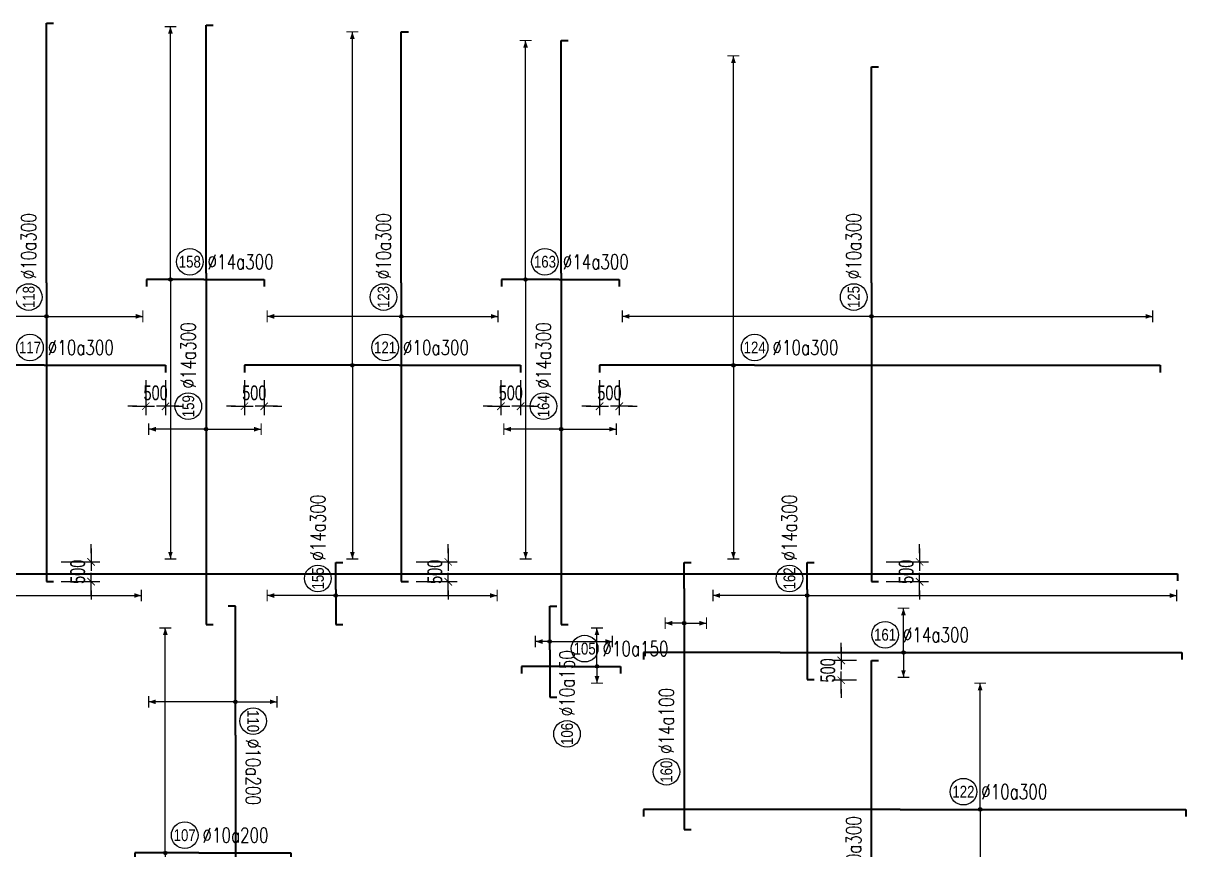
# Model space of a CAD drawing. Header units: millimetres. Extents: x -179076 to 505271, y -18667 to 80933.
# Drawn here: x 188367 to 217826, y 58000 to 78959 of the extents above; entities that cross this region are included whole.
import ezdxf
from ezdxf.enums import TextEntityAlignment as Align

# ---------------------------------------------------------------- set-up
doc = ezdxf.new("R2010")
doc.units = ezdxf.units.MM
doc.layers.get('0').update_dxf_attribs({"lineweight": 20})
doc.layers.get('Defpoints').update_dxf_attribs({"color": 151, "lineweight": 9})
for name, color, linetype, lineweight in [('NDC_S_DIM', 1, 'Continuous', 15), ('NDC_S_REBAR', 4, 'Continuous', 35), ('NDC_S_VN TEXT', 7, 'Continuous', 20)]:
    doc.layers.add(name, color=color, linetype=linetype, lineweight=lineweight)
doc.styles.add('ARIAL', font='arial.ttf', dxfattribs={"width": 0.8})
doc.styles.add('NDC_DIM', font='', dxfattribs={"width": 0.75})
doc.styles.add('NDC_EN TXT', font='romans.shx', dxfattribs={"width": 0.8})
doc.styles.get('NDC_DIM').set_extended_font_data('Dotum')
doc.dimstyles.new('NDC_dim_150', dxfattribs={"dimscale": 150, "dimtxt": 2.5, "dimasz": 1.5, "dimexe": 1.5, "dimexo": 2.5, "dimgap": 1, "dimtad": 1, "dimdec": 0, "dimzin": 0, "dimdsep": 46, "dimtxsty": 'NDC_DIM', "dimblk": 'DIMMARK', "dimcen": 0.09, "dimdle": 1.2, "dimclrd": 1, "dimclre": 1, "dimclrt": 3, "dimadec": 0, "dimazin": 0, "dimtfac": 1, "dimtdec": 0, "dimtix": 1, "dimtofl": 0, "dimtmove": 0, "dimatfit": 3, "dimfxl": 8, "dimfxlon": 1, "dimtolj": 1, "dimtzin": 0, "dimarcsym": 0})

# ---------------------------------------------------------------- blocks, each defined once
blk = doc.blocks.new('DIMMARK')
at = {"layer": 'NDC_S_DIM', "color": 1}
blk.add_line((-1.5, 0), (1, 0), dxfattribs=at)
at = {"layer": 'NDC_S_DIM', "color": 2, "const_width": 0.1}
blk.add_lwpolyline([(-0.42, -0.42), (0.42, 0.42)], dxfattribs=at)
blk = doc.blocks.new('*D221')
at = {"layer": 'Defpoints', "color": 0, "transparency": 16777216}
for p in [(191471, 70286), (191971, 70286), (191971, 69246)]:
    blk.add_point(p, dxfattribs=at)
at = {"layer": 'NDC_S_DIM', "color": 1, "lineweight": -2, "transparency": 16777216}
for p, q in [((191471, 69911), (191471, 69021)), ((191971, 69911), (191971, 69021)), ((191246, 69246), (191021, 69246)), ((192196, 69246), (192421, 69246))]:
    blk.add_line(p, q, dxfattribs=at)
at = {"layer": 'NDC_S_DIM', "color": 1, "lineweight": -2, "transparency": 16777216, "xscale": 225, "yscale": 225, "zscale": 225}
blk.add_blockref('DIMMARK', (191471, 69246), dxfattribs=at)
at = {"layer": 'NDC_S_DIM', "color": 1, "lineweight": -2, "transparency": 16777216, "xscale": 225, "yscale": 225, "zscale": 225, "rotation": 180}
blk.add_blockref('DIMMARK', (191971, 69246), dxfattribs=at)
at = {"layer": 'NDC_S_DIM', "color": 3, "transparency": 16777216, "insert": (191721, 69584), "char_height": 375, "attachment_point": 5, "style": 'NDC_DIM'}
blk.add_mtext('\\A1;500', dxfattribs=at)
blk = doc.blocks.new('*D222')
at = {"layer": 'Defpoints', "color": 0, "transparency": 16777216}
for p in [(193971, 70286), (194471, 70286), (193971, 69246)]:
    blk.add_point(p, dxfattribs=at)
at = {"layer": 'NDC_S_DIM', "color": 1, "lineweight": -2, "transparency": 16777216}
for p, q in [((193971, 69911), (193971, 69021)), ((194471, 69911), (194471, 69021)), ((193746, 69246), (193521, 69246)), ((194696, 69246), (194921, 69246))]:
    blk.add_line(p, q, dxfattribs=at)
at = {"layer": 'NDC_S_DIM', "color": 1, "lineweight": -2, "transparency": 16777216, "xscale": 225, "yscale": 225, "zscale": 225}
blk.add_blockref('DIMMARK', (193971, 69246), dxfattribs=at)
at = {"layer": 'NDC_S_DIM', "color": 1, "lineweight": -2, "transparency": 16777216, "xscale": 225, "yscale": 225, "zscale": 225, "rotation": 180}
blk.add_blockref('DIMMARK', (194471, 69246), dxfattribs=at)
at = {"layer": 'NDC_S_DIM', "color": 3, "transparency": 16777216, "insert": (194221, 69584), "char_height": 375, "attachment_point": 5, "style": 'NDC_DIM'}
blk.add_mtext('\\A1;500', dxfattribs=at)
blk = doc.blocks.new('*D223')
at = {"layer": 'Defpoints', "color": 0, "transparency": 16777216}
for p in [(200471, 70286), (200971, 70286), (200471, 69246)]:
    blk.add_point(p, dxfattribs=at)
at = {"layer": 'NDC_S_DIM', "color": 1, "lineweight": -2, "transparency": 16777216}
for p, q in [((200471, 69911), (200471, 69021)), ((200971, 69911), (200971, 69021)), ((200246, 69246), (200021, 69246)), ((201196, 69246), (201421, 69246))]:
    blk.add_line(p, q, dxfattribs=at)
at = {"layer": 'NDC_S_DIM', "color": 1, "lineweight": -2, "transparency": 16777216, "xscale": 225, "yscale": 225, "zscale": 225}
blk.add_blockref('DIMMARK', (200471, 69246), dxfattribs=at)
at = {"layer": 'NDC_S_DIM', "color": 1, "lineweight": -2, "transparency": 16777216, "xscale": 225, "yscale": 225, "zscale": 225, "rotation": 180}
blk.add_blockref('DIMMARK', (200971, 69246), dxfattribs=at)
at = {"layer": 'NDC_S_DIM', "color": 3, "transparency": 16777216, "insert": (200721, 69584), "char_height": 375, "attachment_point": 5, "style": 'NDC_DIM'}
blk.add_mtext('\\A1;500', dxfattribs=at)
blk = doc.blocks.new('*D224')
at = {"layer": 'Defpoints', "color": 0, "transparency": 16777216}
for p in [(202971, 70286), (203471, 70286), (203471, 69246)]:
    blk.add_point(p, dxfattribs=at)
at = {"layer": 'NDC_S_DIM', "color": 1, "lineweight": -2, "transparency": 16777216}
for p, q in [((202971, 69911), (202971, 69021)), ((203471, 69911), (203471, 69021)), ((202746, 69246), (202521, 69246)), ((203696, 69246), (203921, 69246))]:
    blk.add_line(p, q, dxfattribs=at)
at = {"layer": 'NDC_S_DIM', "color": 1, "lineweight": -2, "transparency": 16777216, "xscale": 225, "yscale": 225, "zscale": 225}
blk.add_blockref('DIMMARK', (202971, 69246), dxfattribs=at)
at = {"layer": 'NDC_S_DIM', "color": 1, "lineweight": -2, "transparency": 16777216, "xscale": 225, "yscale": 225, "zscale": 225, "rotation": 180}
blk.add_blockref('DIMMARK', (203471, 69246), dxfattribs=at)
at = {"layer": 'NDC_S_DIM', "color": 3, "transparency": 16777216, "insert": (203221, 69584), "char_height": 375, "attachment_point": 5, "style": 'NDC_DIM'}
blk.add_mtext('\\A1;500', dxfattribs=at)
blk = doc.blocks.new('*D225')
at = {"layer": 'Defpoints', "color": 0, "transparency": 16777216}
for p in [(209861, 65299), (209861, 64799), (211081, 64799)]:
    blk.add_point(p, dxfattribs=at)
at = {"layer": 'NDC_S_DIM', "color": 1, "lineweight": -2, "transparency": 16777216}
for p, q in [((211081, 65524), (211081, 65749)), ((210236, 65299), (211306, 65299)), ((210236, 64799), (211306, 64799)), ((211081, 64574), (211081, 64349))]:
    blk.add_line(p, q, dxfattribs=at)
at = {"layer": 'NDC_S_DIM', "color": 1, "lineweight": -2, "transparency": 16777216, "xscale": 225, "yscale": 225, "zscale": 225}
for p, rotation in [((211081, 65299), 270), ((211081, 64799), 90)]:
    blk.add_blockref('DIMMARK', p, dxfattribs=dict(at, rotation=rotation))
at = {"layer": 'NDC_S_DIM', "color": 3, "transparency": 16777216, "insert": (210743, 65049), "char_height": 375, "attachment_point": 5, "rotation": 90, "style": 'NDC_DIM'}
blk.add_mtext('\\A1;500', dxfattribs=at)
blk = doc.blocks.new('*D226')
at = {"layer": 'Defpoints', "color": 0, "transparency": 16777216}
for p in [(209861, 62799), (209096, 62299), (209861, 62299)]:
    blk.add_point(p, dxfattribs=at)
at = {"layer": 'NDC_S_DIM', "color": 1, "lineweight": -2, "transparency": 16777216}
for p, q in [((209096, 63024), (209096, 63249)), ((209486, 62799), (208871, 62799)), ((209486, 62299), (208871, 62299)), ((209096, 62074), (209096, 61849))]:
    blk.add_line(p, q, dxfattribs=at)
at = {"layer": 'NDC_S_DIM', "color": 1, "lineweight": -2, "transparency": 16777216, "xscale": 225, "yscale": 225, "zscale": 225}
for p, rotation in [((209096, 62799), 270), ((209096, 62299), 90)]:
    blk.add_blockref('DIMMARK', p, dxfattribs=dict(at, rotation=rotation))
at = {"layer": 'NDC_S_DIM', "color": 3, "transparency": 16777216, "insert": (208758, 62549), "char_height": 375, "attachment_point": 5, "rotation": 90, "style": 'NDC_DIM'}
blk.add_mtext('\\A1;500', dxfattribs=at)
blk = doc.blocks.new('*D238')
at = {"layer": 'Defpoints', "color": 0, "transparency": 16777216}
for p in [(188954, 65299), (190086, 65299), (188954, 64799)]:
    blk.add_point(p, dxfattribs=at)
at = {"layer": 'NDC_S_DIM', "color": 1, "lineweight": -2, "transparency": 16777216}
for p, q in [((190086, 65524), (190086, 65749)), ((189329, 65299), (190311, 65299)), ((189329, 64799), (190311, 64799)), ((190086, 64574), (190086, 64349))]:
    blk.add_line(p, q, dxfattribs=at)
at = {"layer": 'NDC_S_DIM', "color": 1, "lineweight": -2, "transparency": 16777216, "xscale": 225, "yscale": 225, "zscale": 225}
for p, rotation in [((190086, 65299), 270), ((190086, 64799), 90)]:
    blk.add_blockref('DIMMARK', p, dxfattribs=dict(at, rotation=rotation))
at = {"layer": 'NDC_S_DIM', "color": 3, "transparency": 16777216, "insert": (189748, 65049), "char_height": 375, "attachment_point": 5, "rotation": 90, "style": 'NDC_DIM'}
blk.add_mtext('\\A1;500', dxfattribs=at)
blk = doc.blocks.new('*D239')
at = {"layer": 'Defpoints', "color": 0, "transparency": 16777216}
for p in [(197946, 65299), (199137, 65299), (197946, 64799)]:
    blk.add_point(p, dxfattribs=at)
at = {"layer": 'NDC_S_DIM', "color": 1, "lineweight": -2, "transparency": 16777216}
for p, q in [((199137, 65524), (199137, 65749)), ((198321, 65299), (199362, 65299)), ((198321, 64799), (199362, 64799)), ((199137, 64574), (199137, 64349))]:
    blk.add_line(p, q, dxfattribs=at)
at = {"layer": 'NDC_S_DIM', "color": 1, "lineweight": -2, "transparency": 16777216, "xscale": 225, "yscale": 225, "zscale": 225}
for p, rotation in [((199137, 65299), 270), ((199137, 64799), 90)]:
    blk.add_blockref('DIMMARK', p, dxfattribs=dict(at, rotation=rotation))
at = {"layer": 'NDC_S_DIM', "color": 3, "transparency": 16777216, "insert": (198799, 65049), "char_height": 375, "attachment_point": 5, "rotation": 90, "style": 'NDC_DIM'}
blk.add_mtext('\\A1;500', dxfattribs=at)
blk = doc.blocks.new('*U351')
h = blk.add_hatch(color=6)
edge = h.paths.add_edge_path()
edge.add_arc((27.07, 0), 0.3, 0, 360)
at = {"layer": 'NDC_S_DIM', "color": 8}
for q in [(27.07, 1.49), (27.07, -4.84)]:
    blk.add_line((27.07, 0), q, dxfattribs=at)
for points in [[(26.07, 1.49, 0.2, 0.2, 0), (28.07, 1.49, 0, 0, 0)], [(26.07, -4.84, 0.2, 0.2, 0), (28.07, -4.84, 0, 0, 0)]]:
    blk.add_lwpolyline(points, format="xyseb", dxfattribs=at)
at = {"layer": 'NDC_S_DIM'}
blk.add_circle((35.24, 3), 2.25, dxfattribs=at)
at = {"layer": 'NDC_S_DIM', "color": 6}
blk.add_circle((27.07, 0), 0.3, dxfattribs=at)
at = {"layer": 'NDC_S_DIM', "color": 8}
for points in [[(26.67, 0.29), (27.07, 1.49), (27.47, 0.29)], [(26.67, -3.64), (27.07, -4.84), (27.47, -3.64)]]:
    blk.add_solid(points, dxfattribs=at)
at = {"layer": 'NDC_S_REBAR'}
for p, q in [((0, 0), (-107.67, 0)), ((-107.67, 0), (-107.67, -1.2)), ((0, 0), (281, 0)), ((281, 0), (281, -1.2)), ((-107.67, -1.2), (-107.67, -1.2)), ((281, -1.2), (281, -1.2))]:
    blk.add_line(p, q, dxfattribs=at)
at = {"layer": 'NDC_S_VN TEXT', "style": 'ARIAL', "width": 0.8}
blk.add_attdef('KHT', text='', height=2, dxfattribs=at).set_placement((35.24, 3), align=Align.MIDDLE_CENTER)
at = {"layer": 'NDC_S_VN TEXT', "color": 3, "style": 'NDC_EN TXT', "width": 0.75}
blk.add_attdef('DKT', (38.24, 1.75), '', height=2.5, dxfattribs=at)
blk = doc.blocks.new('*U301')
h = blk.add_hatch(color=6)
edge = h.paths.add_edge_path()
edge.add_arc((-7.93, 0), 0.3, 0, 360)
at = {"layer": 'NDC_S_DIM', "color": 8}
for q in [(-7.93, 57.45), (-7.93, -32.75)]:
    blk.add_line((-7.93, 0), q, dxfattribs=at)
for points in [[(-8.93, 57.45, 0.2, 0.2, 0), (-6.93, 57.45, 0, 0, 0)], [(-8.93, -32.75, 0.2, 0.2, 0), (-6.93, -32.75, 0, 0, 0)]]:
    blk.add_lwpolyline(points, format="xyseb", dxfattribs=at)
at = {"layer": 'NDC_S_DIM'}
blk.add_circle((-2.39, 3), 2.25, dxfattribs=at)
at = {"layer": 'NDC_S_DIM', "color": 6}
blk.add_circle((-7.93, 0), 0.3, dxfattribs=at)
at = {"layer": 'NDC_S_DIM', "color": 8}
for points in [[(-8.33, 56.25), (-7.93, 57.45), (-7.53, 56.25)], [(-8.33, -31.55), (-7.93, -32.75), (-7.53, -31.55)]]:
    blk.add_solid(points, dxfattribs=at)
at = {"layer": 'NDC_S_REBAR'}
for p, q in [((0, 0), (-26.16, 0)), ((-26.16, 0), (-26.16, -1.2)), ((0, 0), (20.5, 0)), ((20.5, 0), (20.5, -1.2)), ((-26.16, -1.2), (-26.16, -1.2)), ((20.5, -1.2), (20.5, -1.2))]:
    blk.add_line(p, q, dxfattribs=at)
at = {"layer": 'NDC_S_VN TEXT', "style": 'ARIAL', "width": 0.8}
blk.add_attdef('KHT', text='', height=2, dxfattribs=at).set_placement((-2.39, 3), align=Align.MIDDLE_CENTER)
at = {"layer": 'NDC_S_VN TEXT', "color": 3, "style": 'NDC_EN TXT', "width": 0.75}
blk.add_attdef('DKT', (0.61, 1.75), '', height=2.5, dxfattribs=at)
blk = doc.blocks.new('*U302')
h = blk.add_hatch(color=6)
edge = h.paths.add_edge_path()
edge.add_arc((-7.93, 0), 0.3, 0, 360)
at = {"layer": 'NDC_S_DIM', "color": 8}
for q in [(-7.93, 56.37), (-7.93, -32.75)]:
    blk.add_line((-7.93, 0), q, dxfattribs=at)
for points in [[(-8.93, 56.37, 0.2, 0.2, 0), (-6.93, 56.37, 0, 0, 0)], [(-8.93, -32.75, 0.2, 0.2, 0), (-6.93, -32.75, 0, 0, 0)]]:
    blk.add_lwpolyline(points, format="xyseb", dxfattribs=at)
at = {"layer": 'NDC_S_DIM'}
blk.add_circle((-2.39, 3), 2.25, dxfattribs=at)
at = {"layer": 'NDC_S_DIM', "color": 6}
blk.add_circle((-7.93, 0), 0.3, dxfattribs=at)
at = {"layer": 'NDC_S_DIM', "color": 8}
for points in [[(-8.33, 55.17), (-7.93, 56.37), (-7.53, 55.17)], [(-8.33, -31.55), (-7.93, -32.75), (-7.53, -31.55)]]:
    blk.add_solid(points, dxfattribs=at)
at = {"layer": 'NDC_S_REBAR'}
for p, q in [((0, 0), (-26.16, 0)), ((-26.16, 0), (-26.16, -1.2)), ((0, 0), (20.5, 0)), ((20.5, 0), (20.5, -1.2)), ((-26.16, -1.2), (-26.16, -1.2)), ((20.5, -1.2), (20.5, -1.2))]:
    blk.add_line(p, q, dxfattribs=at)
at = {"layer": 'NDC_S_VN TEXT', "style": 'ARIAL', "width": 0.8}
blk.add_attdef('KHT', text='', height=2, dxfattribs=at).set_placement((-2.39, 3), align=Align.MIDDLE_CENTER)
at = {"layer": 'NDC_S_VN TEXT', "color": 3, "style": 'NDC_EN TXT', "width": 0.75}
blk.add_attdef('DKT', (0.61, 1.75), '', height=2.5, dxfattribs=at)
blk = doc.blocks.new('*U303')
h = blk.add_hatch(color=6)
edge = h.paths.add_edge_path()
edge.add_arc((-3.55, 0), 0.3, 0, 360)
at = {"layer": 'NDC_S_DIM', "color": 8}
for q in [(-3.55, 52.31), (-3.55, -32.75)]:
    blk.add_line((-3.55, 0), q, dxfattribs=at)
for points in [[(-4.55, 52.31, 0.2, 0.2, 0), (-2.55, 52.31, 0, 0, 0)], [(-4.55, -32.75, 0.2, 0.2, 0), (-2.55, -32.75, 0, 0, 0)]]:
    blk.add_lwpolyline(points, format="xyseb", dxfattribs=at)
at = {"layer": 'NDC_S_DIM'}
blk.add_circle((0.04, 3), 2.25, dxfattribs=at)
at = {"layer": 'NDC_S_DIM', "color": 6}
blk.add_circle((-3.55, 0), 0.3, dxfattribs=at)
at = {"layer": 'NDC_S_DIM', "color": 8}
for points in [[(-3.95, 51.11), (-3.55, 52.31), (-3.15, 51.11)], [(-3.95, -31.55), (-3.55, -32.75), (-3.15, -31.55)]]:
    blk.add_solid(points, dxfattribs=at)
at = {"layer": 'NDC_S_REBAR'}
for p, q in [((0, 0), (-26.16, 0)), ((-26.16, 0), (-26.16, -1.2)), ((0, 0), (68.57, 0)), ((68.57, 0), (68.57, -1.2)), ((-26.16, -1.2), (-26.16, -1.2)), ((68.57, -1.2), (68.57, -1.2))]:
    blk.add_line(p, q, dxfattribs=at)
at = {"layer": 'NDC_S_VN TEXT', "style": 'ARIAL', "width": 0.8}
blk.add_attdef('KHT', text='', height=2, dxfattribs=at).set_placement((0.04, 3), align=Align.MIDDLE_CENTER)
at = {"layer": 'NDC_S_VN TEXT', "color": 3, "style": 'NDC_EN TXT', "width": 0.75}
blk.add_attdef('DKT', (3.04, 1.75), '', height=2.5, dxfattribs=at)
blk = doc.blocks.new('*U317')
h = blk.add_hatch(color=6)
edge = h.paths.add_edge_path()
edge.add_arc((13.48, 0), 0.3, 0, 360)
at = {"layer": 'NDC_S_DIM', "color": 8}
for q in [(13.48, 21.35), (13.48, -34.98)]:
    blk.add_line((13.48, 0), q, dxfattribs=at)
for points in [[(12.48, 21.35, 0.2, 0.2, 0), (14.48, 21.35, 0, 0, 0)], [(12.48, -34.98, 0.2, 0.2, 0), (14.48, -34.98, 0, 0, 0)]]:
    blk.add_lwpolyline(points, format="xyseb", dxfattribs=at)
at = {"layer": 'NDC_S_DIM'}
blk.add_circle((10.66, 3), 2.25, dxfattribs=at)
at = {"layer": 'NDC_S_DIM', "color": 6}
blk.add_circle((13.48, 0), 0.3, dxfattribs=at)
at = {"layer": 'NDC_S_DIM', "color": 8}
for points in [[(13.08, 20.15), (13.48, 21.35), (13.88, 20.15)], [(13.08, -33.78), (13.48, -34.98), (13.88, -33.78)]]:
    blk.add_solid(points, dxfattribs=at)
at = {"layer": 'NDC_S_REBAR'}
for p, q in [((0, 0), (-43.37, 0)), ((-43.37, 0), (-43.37, -1.2)), ((0, 0), (48.22, 0)), ((48.22, 0), (48.22, -1.2)), ((-43.37, -1.2), (-43.37, -1.2)), ((48.22, -1.2), (48.22, -1.2))]:
    blk.add_line(p, q, dxfattribs=at)
at = {"layer": 'NDC_S_VN TEXT', "style": 'ARIAL', "width": 0.8}
blk.add_attdef('KHT', text='', height=2, dxfattribs=at).set_placement((10.66, 3), align=Align.MIDDLE_CENTER)
at = {"layer": 'NDC_S_VN TEXT', "color": 3, "style": 'NDC_EN TXT', "width": 0.75}
blk.add_attdef('DKT', (13.66, 1.75), '', height=2.5, dxfattribs=at)
blk = doc.blocks.new('*U321')
h = blk.add_hatch(color=6)
edge = h.paths.add_edge_path()
edge.add_arc((-5.66, 0), 0.3, 0, 360)
at = {"layer": 'NDC_S_DIM', "color": 8}
for q in [(-5.66, 42.75), (-5.66, -47.25)]:
    blk.add_line((-5.66, 0), q, dxfattribs=at)
for points in [[(-6.66, 42.75, 0.2, 0.2, 0), (-4.66, 42.75, 0, 0, 0)], [(-6.66, -47.25, 0.2, 0.2, 0), (-4.66, -47.25, 0, 0, 0)]]:
    blk.add_lwpolyline(points, format="xyseb", dxfattribs=at)
at = {"layer": 'NDC_S_DIM'}
blk.add_circle((-2.39, 3), 2.25, dxfattribs=at)
at = {"layer": 'NDC_S_DIM', "color": 6}
blk.add_circle((-5.66, 0), 0.3, dxfattribs=at)
at = {"layer": 'NDC_S_DIM', "color": 8}
for points in [[(-6.06, 41.55), (-5.66, 42.75), (-5.26, 41.55)], [(-6.06, -46.05), (-5.66, -47.25), (-5.26, -46.05)]]:
    blk.add_solid(points, dxfattribs=at)
at = {"layer": 'NDC_S_REBAR'}
for p, q in [((0, 0), (-9.73, 0)), ((-9.73, 0), (-9.73, -1.2)), ((0, 0), (10.15, 0)), ((10.15, 0), (10.15, -1.2)), ((-9.73, -1.2), (-9.73, -1.2)), ((10.15, -1.2), (10.15, -1.2))]:
    blk.add_line(p, q, dxfattribs=at)
at = {"layer": 'NDC_S_VN TEXT', "style": 'ARIAL', "width": 0.8}
blk.add_attdef('KHT', text='', height=2, dxfattribs=at).set_placement((-2.39, 3), align=Align.MIDDLE_CENTER)
at = {"layer": 'NDC_S_VN TEXT', "color": 3, "style": 'NDC_EN TXT', "width": 0.75}
blk.add_attdef('DKT', (0.61, 1.75), '', height=2.5, dxfattribs=at)
blk = doc.blocks.new('*U322')
h = blk.add_hatch(color=6)
edge = h.paths.add_edge_path()
edge.add_arc((-5.66, 0), 0.3, 0, 360)
at = {"layer": 'NDC_S_DIM', "color": 8}
for q in [(-5.66, 40.4), (-5.66, -47.25)]:
    blk.add_line((-5.66, 0), q, dxfattribs=at)
for points in [[(-6.66, 40.4, 0.2, 0.2, 0), (-4.66, 40.4, 0, 0, 0)], [(-6.66, -47.25, 0.2, 0.2, 0), (-4.66, -47.25, 0, 0, 0)]]:
    blk.add_lwpolyline(points, format="xyseb", dxfattribs=at)
at = {"layer": 'NDC_S_DIM'}
blk.add_circle((-2.39, 3), 2.25, dxfattribs=at)
at = {"layer": 'NDC_S_DIM', "color": 6}
blk.add_circle((-5.66, 0), 0.3, dxfattribs=at)
at = {"layer": 'NDC_S_DIM', "color": 8}
for points in [[(-6.06, 39.2), (-5.66, 40.4), (-5.26, 39.2)], [(-6.06, -46.05), (-5.66, -47.25), (-5.26, -46.05)]]:
    blk.add_solid(points, dxfattribs=at)
at = {"layer": 'NDC_S_REBAR'}
for p, q in [((0, 0), (-9.73, 0)), ((-9.73, 0), (-9.73, -1.2)), ((0, 0), (10.15, 0)), ((10.15, 0), (10.15, -1.2)), ((-9.73, -1.2), (-9.73, -1.2)), ((10.15, -1.2), (10.15, -1.2))]:
    blk.add_line(p, q, dxfattribs=at)
at = {"layer": 'NDC_S_VN TEXT', "style": 'ARIAL', "width": 0.8}
blk.add_attdef('KHT', text='', height=2, dxfattribs=at).set_placement((-2.39, 3), align=Align.MIDDLE_CENTER)
at = {"layer": 'NDC_S_VN TEXT', "color": 3, "style": 'NDC_EN TXT', "width": 0.75}
blk.add_attdef('DKT', (0.61, 1.75), '', height=2.5, dxfattribs=at)
blk = doc.blocks.new('*U329')
h = blk.add_hatch(color=6)
edge = h.paths.add_edge_path()
edge.add_arc((-5.66, 0), 0.3, 0, 360)
at = {"layer": 'NDC_S_DIM', "color": 8}
for q in [(-5.66, 22.72), (-5.66, -16.28)]:
    blk.add_line((-5.66, 0), q, dxfattribs=at)
for points in [[(-6.66, 22.72, 0.2, 0.2, 0), (-4.66, 22.72, 0, 0, 0)], [(-6.66, -16.28, 0.2, 0.2, 0), (-4.66, -16.28, 0, 0, 0)]]:
    blk.add_lwpolyline(points, format="xyseb", dxfattribs=at)
at = {"layer": 'NDC_S_DIM'}
blk.add_circle((-2.39, 3), 2.25, dxfattribs=at)
at = {"layer": 'NDC_S_DIM', "color": 6}
blk.add_circle((-5.66, 0), 0.3, dxfattribs=at)
at = {"layer": 'NDC_S_DIM', "color": 8}
for points in [[(-6.06, 21.52), (-5.66, 22.72), (-5.26, 21.52)], [(-6.06, -15.08), (-5.66, -16.28), (-5.26, -15.08)]]:
    blk.add_solid(points, dxfattribs=at)
at = {"layer": 'NDC_S_REBAR'}
for p, q in [((0, 0), (-50.5, 0)), ((-50.5, 0), (-50.5, -1.2)), ((0, 0), (43.9, 0)), ((43.9, 0), (43.9, -1.2)), ((-50.5, -1.2), (-50.5, -1.2)), ((43.9, -1.2), (43.9, -1.2))]:
    blk.add_line(p, q, dxfattribs=at)
at = {"layer": 'NDC_S_VN TEXT', "style": 'ARIAL', "width": 0.8}
blk.add_attdef('KHT', text='', height=2, dxfattribs=at).set_placement((-2.39, 3), align=Align.MIDDLE_CENTER)
at = {"layer": 'NDC_S_VN TEXT', "color": 3, "style": 'NDC_EN TXT', "width": 0.75}
blk.add_attdef('DKT', (0.61, 1.75), '', height=2.5, dxfattribs=at)
blk = doc.blocks.new('*U330')
h = blk.add_hatch(color=6)
edge = h.paths.add_edge_path()
edge.add_arc((-5.66, 0), 0.3, 0, 360)
at = {"layer": 'NDC_S_DIM', "color": 8}
for q in [(-5.66, 22.67), (-5.66, -16.33)]:
    blk.add_line((-5.66, 0), q, dxfattribs=at)
for points in [[(-6.66, 22.67, 0.2, 0.2, 0), (-4.66, 22.67, 0, 0, 0)], [(-6.66, -16.33, 0.2, 0.2, 0), (-4.66, -16.33, 0, 0, 0)]]:
    blk.add_lwpolyline(points, format="xyseb", dxfattribs=at)
at = {"layer": 'NDC_S_DIM'}
blk.add_circle((-2.39, 3), 2.25, dxfattribs=at)
at = {"layer": 'NDC_S_DIM', "color": 6}
blk.add_circle((-5.66, 0), 0.3, dxfattribs=at)
at = {"layer": 'NDC_S_DIM', "color": 8}
for points in [[(-6.06, 21.47), (-5.66, 22.67), (-5.26, 21.47)], [(-6.06, -15.13), (-5.66, -16.33), (-5.26, -15.13)]]:
    blk.add_solid(points, dxfattribs=at)
at = {"layer": 'NDC_S_REBAR'}
for p, q in [((0, 0), (-50.5, 0)), ((-50.5, 0), (-50.5, -1.2)), ((0, 0), (42.46, 0)), ((42.46, 0), (42.46, -1.2)), ((-50.5, -1.2), (-50.5, -1.2)), ((42.46, -1.2), (42.46, -1.2))]:
    blk.add_line(p, q, dxfattribs=at)
at = {"layer": 'NDC_S_VN TEXT', "style": 'ARIAL', "width": 0.8}
blk.add_attdef('KHT', text='', height=2, dxfattribs=at).set_placement((-2.39, 3), align=Align.MIDDLE_CENTER)
at = {"layer": 'NDC_S_VN TEXT', "color": 3, "style": 'NDC_EN TXT', "width": 0.75}
blk.add_attdef('DKT', (0.61, 1.75), '', height=2.5, dxfattribs=at)
blk = doc.blocks.new('*U306')
h = blk.add_hatch(color=6)
edge = h.paths.add_edge_path()
edge.add_arc((-5.66, 0), 0.3, 0, 360)
at = {"layer": 'NDC_S_DIM', "color": 8}
for q in [(-5.66, 42.1), (-5.66, -47.52)]:
    blk.add_line((-5.66, 0), q, dxfattribs=at)
for points in [[(-6.66, 42.1, 0.2, 0.2, 0), (-4.66, 42.1, 0, 0, 0)], [(-6.66, -47.52, 0.2, 0.2, 0), (-4.66, -47.52, 0, 0, 0)]]:
    blk.add_lwpolyline(points, format="xyseb", dxfattribs=at)
at = {"layer": 'NDC_S_DIM'}
blk.add_circle((-2.39, 3), 2.25, dxfattribs=at)
at = {"layer": 'NDC_S_DIM', "color": 6}
blk.add_circle((-5.66, 0), 0.3, dxfattribs=at)
at = {"layer": 'NDC_S_DIM', "color": 8}
for points in [[(-6.06, 40.9), (-5.66, 42.1), (-5.26, 40.9)], [(-6.06, -46.32), (-5.66, -47.52), (-5.26, -46.32)]]:
    blk.add_solid(points, dxfattribs=at)
at = {"layer": 'NDC_S_REBAR'}
for p, q in [((0, 0), (-50.5, 0)), ((-50.5, 0), (-50.5, -1.2)), ((0, 0), (36.54, 0)), ((36.54, 0), (36.54, -1.2)), ((-50.5, -1.2), (-50.5, -1.2)), ((36.54, -1.2), (36.54, -1.2))]:
    blk.add_line(p, q, dxfattribs=at)
at = {"layer": 'NDC_S_VN TEXT', "style": 'ARIAL', "width": 0.8}
blk.add_attdef('KHT', text='', height=2, dxfattribs=at).set_placement((-2.39, 3), align=Align.MIDDLE_CENTER)
at = {"layer": 'NDC_S_VN TEXT', "color": 3, "style": 'NDC_EN TXT', "width": 0.75}
blk.add_attdef('DKT', (0.61, 1.75), '', height=2.5, dxfattribs=at)
blk = doc.blocks.new('*U340')
h = blk.add_hatch(color=6)
edge = h.paths.add_edge_path()
edge.add_arc((-26.39, 0), 0.3, 0, 360)
at = {"layer": 'NDC_S_DIM', "color": 8}
for q in [(-26.39, 9.68), (-26.39, -9.32)]:
    blk.add_line((-26.39, 0), q, dxfattribs=at)
for points in [[(-27.39, 9.68, 0.2, 0.2, 0), (-25.39, 9.68, 0, 0, 0)], [(-27.39, -9.32, 0.2, 0.2, 0), (-25.39, -9.32, 0, 0, 0)]]:
    blk.add_lwpolyline(points, format="xyseb", dxfattribs=at)
at = {"layer": 'NDC_S_DIM'}
blk.add_circle((-22.5, 3), 2.25, dxfattribs=at)
at = {"layer": 'NDC_S_DIM', "color": 6}
blk.add_circle((-26.39, 0), 0.3, dxfattribs=at)
at = {"layer": 'NDC_S_DIM', "color": 8}
for points in [[(-26.79, 8.48), (-26.39, 9.68), (-25.99, 8.48)], [(-26.79, -8.12), (-26.39, -9.32), (-25.99, -8.12)]]:
    blk.add_solid(points, dxfattribs=at)
at = {"layer": 'NDC_S_REBAR'}
for p, q in [((0, 0), (-59.39, 0)), ((-59.39, 0), (-59.39, -1.2)), ((0, 0), (41.92, 0)), ((41.92, 0), (41.92, -1.2)), ((-59.39, -1.2), (-59.39, -1.2)), ((41.92, -1.2), (41.92, -1.2))]:
    blk.add_line(p, q, dxfattribs=at)
at = {"layer": 'NDC_S_VN TEXT', "style": 'ARIAL', "width": 0.8}
blk.add_attdef('KHT', text='', height=2, dxfattribs=at).set_placement((-22.5, 3), align=Align.MIDDLE_CENTER)
at = {"layer": 'NDC_S_VN TEXT', "color": 3, "style": 'NDC_EN TXT', "width": 0.75}
blk.add_attdef('DKT', (-19.5, 1.75), '', height=2.5, dxfattribs=at)
blk = doc.blocks.new('*U341')
h = blk.add_hatch(color=6)
edge = h.paths.add_edge_path()
edge.add_arc((-26.39, 0), 0.3, 0, 360)
at = {"layer": 'NDC_S_DIM', "color": 8}
for q in [(-26.39, 9.68), (-26.39, -9.32)]:
    blk.add_line((-26.39, 0), q, dxfattribs=at)
for points in [[(-27.39, 9.68, 0.2, 0.2, 0), (-25.39, 9.68, 0, 0, 0)], [(-27.39, -9.32, 0.2, 0.2, 0), (-25.39, -9.32, 0, 0, 0)]]:
    blk.add_lwpolyline(points, format="xyseb", dxfattribs=at)
at = {"layer": 'NDC_S_DIM'}
blk.add_circle((-22.5, 3), 2.25, dxfattribs=at)
at = {"layer": 'NDC_S_DIM', "color": 6}
blk.add_circle((-26.39, 0), 0.3, dxfattribs=at)
at = {"layer": 'NDC_S_DIM', "color": 8}
for points in [[(-26.79, 8.48), (-26.39, 9.68), (-25.99, 8.48)], [(-26.79, -8.12), (-26.39, -9.32), (-25.99, -8.12)]]:
    blk.add_solid(points, dxfattribs=at)
at = {"layer": 'NDC_S_REBAR'}
for p, q in [((0, 0), (-59.39, 0)), ((-59.39, 0), (-59.39, -1.2)), ((0, 0), (39.3, 0)), ((39.3, 0), (39.3, -1.2)), ((-59.39, -1.2), (-59.39, -1.2)), ((39.3, -1.2), (39.3, -1.2))]:
    blk.add_line(p, q, dxfattribs=at)
at = {"layer": 'NDC_S_VN TEXT', "style": 'ARIAL', "width": 0.8}
blk.add_attdef('KHT', text='', height=2, dxfattribs=at).set_placement((-22.5, 3), align=Align.MIDDLE_CENTER)
at = {"layer": 'NDC_S_VN TEXT', "color": 3, "style": 'NDC_EN TXT', "width": 0.75}
blk.add_attdef('DKT', (-19.5, 1.75), '', height=2.5, dxfattribs=at)
blk = doc.blocks.new('*U331')
h = blk.add_hatch(color=6)
edge = h.paths.add_edge_path()
edge.add_arc((-1.02, 0), 0.3, 0, 360)
at = {"layer": 'NDC_S_DIM', "color": 8}
for q in [(-1.02, 11.48), (-1.02, -27.27)]:
    blk.add_line((-1.02, 0), q, dxfattribs=at)
for points in [[(-2.02, 11.48, 0.2, 0.2, 0), (-0.02, 11.48, 0, 0, 0)], [(-2.02, -27.27, 0.2, 0.2, 0), (-0.02, -27.27, 0, 0, 0)]]:
    blk.add_lwpolyline(points, format="xyseb", dxfattribs=at)
at = {"layer": 'NDC_S_DIM'}
blk.add_circle((1.87, 3), 2.25, dxfattribs=at)
at = {"layer": 'NDC_S_DIM', "color": 6}
blk.add_circle((-1.02, 0), 0.3, dxfattribs=at)
at = {"layer": 'NDC_S_DIM', "color": 8}
for points in [[(-1.42, 10.28), (-1.02, 11.48), (-0.62, 10.28)], [(-1.42, -26.07), (-1.02, -27.27), (-0.62, -26.07)]]:
    blk.add_solid(points, dxfattribs=at)
at = {"layer": 'NDC_S_REBAR'}
for p, q in [((0, 0), (-5.9, 0)), ((-5.9, 0), (-5.9, -1.2)), ((0, 0), (4.56, 0)), ((4.56, 0), (4.56, -1.2)), ((-5.9, -1.2), (-5.9, -1.2)), ((4.56, -1.2), (4.56, -1.2))]:
    blk.add_line(p, q, dxfattribs=at)
at = {"layer": 'NDC_S_VN TEXT', "style": 'ARIAL', "width": 0.8}
blk.add_attdef('KHT', text='', height=2, dxfattribs=at).set_placement((1.87, 3), align=Align.MIDDLE_CENTER)
at = {"layer": 'NDC_S_VN TEXT', "color": 3, "style": 'NDC_EN TXT', "width": 0.75}
blk.add_attdef('DKT', (4.87, 1.75), '', height=2.5, dxfattribs=at)
blk = doc.blocks.new('*U332')
h = blk.add_hatch(color=6)
edge = h.paths.add_edge_path()
edge.add_arc((-1.02, 0), 0.3, 0, 360)
at = {"layer": 'NDC_S_DIM', "color": 8}
for q in [(-1.02, 11.58), (-1.02, -27.27)]:
    blk.add_line((-1.02, 0), q, dxfattribs=at)
for points in [[(-2.02, 11.58, 0.2, 0.2, 0), (-0.02, 11.58, 0, 0, 0)], [(-2.02, -27.27, 0.2, 0.2, 0), (-0.02, -27.27, 0, 0, 0)]]:
    blk.add_lwpolyline(points, format="xyseb", dxfattribs=at)
at = {"layer": 'NDC_S_DIM'}
blk.add_circle((1.87, 3), 2.25, dxfattribs=at)
at = {"layer": 'NDC_S_DIM', "color": 6}
blk.add_circle((-1.02, 0), 0.3, dxfattribs=at)
at = {"layer": 'NDC_S_DIM', "color": 8}
for points in [[(-1.42, 10.38), (-1.02, 11.58), (-0.62, 10.38)], [(-1.42, -26.07), (-1.02, -27.27), (-0.62, -26.07)]]:
    blk.add_solid(points, dxfattribs=at)
at = {"layer": 'NDC_S_REBAR'}
for p, q in [((0, 0), (-5.9, 0)), ((-5.9, 0), (-5.9, -1.2)), ((0, 0), (4.56, 0)), ((4.56, 0), (4.56, -1.2)), ((-5.9, -1.2), (-5.9, -1.2)), ((4.56, -1.2), (4.56, -1.2))]:
    blk.add_line(p, q, dxfattribs=at)
at = {"layer": 'NDC_S_VN TEXT', "style": 'ARIAL', "width": 0.8}
blk.add_attdef('KHT', text='', height=2, dxfattribs=at).set_placement((1.87, 3), align=Align.MIDDLE_CENTER)
at = {"layer": 'NDC_S_VN TEXT', "color": 3, "style": 'NDC_EN TXT', "width": 0.75}
blk.add_attdef('DKT', (4.87, 1.75), '', height=2.5, dxfattribs=at)
blk = doc.blocks.new('*U333')
h = blk.add_hatch(color=6)
edge = h.paths.add_edge_path()
edge.add_arc((-1.02, 0), 0.3, 0, 360)
at = {"layer": 'NDC_S_DIM', "color": 8}
for q in [(-1.02, 15.91), (-1.02, -62.44)]:
    blk.add_line((-1.02, 0), q, dxfattribs=at)
for points in [[(-2.02, 15.91, 0.2, 0.2, 0), (-0.02, 15.91, 0, 0, 0)], [(-2.02, -62.44, 0.2, 0.2, 0), (-0.02, -62.44, 0, 0, 0)]]:
    blk.add_lwpolyline(points, format="xyseb", dxfattribs=at)
at = {"layer": 'NDC_S_DIM'}
blk.add_circle((1.87, 3), 2.25, dxfattribs=at)
at = {"layer": 'NDC_S_DIM', "color": 6}
blk.add_circle((-1.02, 0), 0.3, dxfattribs=at)
at = {"layer": 'NDC_S_DIM', "color": 8}
for points in [[(-1.42, 14.71), (-1.02, 15.91), (-0.62, 14.71)], [(-1.42, -61.24), (-1.02, -62.44), (-0.62, -61.24)]]:
    blk.add_solid(points, dxfattribs=at)
at = {"layer": 'NDC_S_REBAR'}
for p, q in [((0, 0), (-15.24, 0)), ((-15.24, 0), (-15.24, -1.2)), ((0, 0), (4.56, 0)), ((4.56, 0), (4.56, -1.2)), ((-15.24, -1.2), (-15.24, -1.2)), ((4.56, -1.2), (4.56, -1.2))]:
    blk.add_line(p, q, dxfattribs=at)
at = {"layer": 'NDC_S_VN TEXT', "style": 'ARIAL', "width": 0.8}
blk.add_attdef('KHT', text='', height=2, dxfattribs=at).set_placement((1.87, 3), align=Align.MIDDLE_CENTER)
at = {"layer": 'NDC_S_VN TEXT', "color": 3, "style": 'NDC_EN TXT', "width": 0.75}
blk.add_attdef('DKT', (4.87, 1.75), '', height=2.5, dxfattribs=at)
blk = doc.blocks.new('*U334')
h = blk.add_hatch(color=6)
edge = h.paths.add_edge_path()
edge.add_arc((-5.66, 0), 0.3, 0, 360)
at = {"layer": 'NDC_S_DIM', "color": 8}
for q in [(-5.66, 26.77), (-5.66, -52.67)]:
    blk.add_line((-5.66, 0), q, dxfattribs=at)
for points in [[(-6.66, 26.77, 0.2, 0.2, 0), (-4.66, 26.77, 0, 0, 0)], [(-6.66, -52.67, 0.2, 0.2, 0), (-4.66, -52.67, 0, 0, 0)]]:
    blk.add_lwpolyline(points, format="xyseb", dxfattribs=at)
at = {"layer": 'NDC_S_DIM'}
blk.add_circle((-2.39, 3), 2.25, dxfattribs=at)
at = {"layer": 'NDC_S_DIM', "color": 6}
blk.add_circle((-5.66, 0), 0.3, dxfattribs=at)
at = {"layer": 'NDC_S_DIM', "color": 8}
for points in [[(-6.06, 25.57), (-5.66, 26.77), (-5.26, 25.57)], [(-6.06, -51.47), (-5.66, -52.67), (-5.26, -51.47)]]:
    blk.add_solid(points, dxfattribs=at)
at = {"layer": 'NDC_S_REBAR'}
for p, q in [((0, 0), (-25.91, 0)), ((-25.91, 0), (-25.91, -1.2)), ((0, 0), (38.09, 0)), ((38.09, 0), (38.09, -1.2)), ((-25.91, -1.2), (-25.91, -1.2)), ((38.09, -1.2), (38.09, -1.2))]:
    blk.add_line(p, q, dxfattribs=at)
at = {"layer": 'NDC_S_VN TEXT', "style": 'ARIAL', "width": 0.8}
blk.add_attdef('KHT', text='', height=2, dxfattribs=at).set_placement((-2.39, 3), align=Align.MIDDLE_CENTER)
at = {"layer": 'NDC_S_VN TEXT', "color": 3, "style": 'NDC_EN TXT', "width": 0.75}
blk.add_attdef('DKT', (0.61, 1.75), '', height=2.5, dxfattribs=at)
blk = doc.blocks.new('*U336')
h = blk.add_hatch(color=6)
edge = h.paths.add_edge_path()
edge.add_arc((20.84, 0), 0.3, 0, 360)
at = {"layer": 'NDC_S_DIM', "color": 8}
for q in [(20.84, 7.48), (20.84, -4.19)]:
    blk.add_line((20.84, 0), q, dxfattribs=at)
for points in [[(19.84, 7.48, 0.2, 0.2, 0), (21.84, 7.48, 0, 0, 0)], [(19.84, -4.19, 0.2, 0.2, 0), (21.84, -4.19, 0, 0, 0)]]:
    blk.add_lwpolyline(points, format="xyseb", dxfattribs=at)
at = {"layer": 'NDC_S_DIM'}
blk.add_circle((17.74, 3), 2.25, dxfattribs=at)
at = {"layer": 'NDC_S_DIM', "color": 6}
blk.add_circle((20.84, 0), 0.3, dxfattribs=at)
at = {"layer": 'NDC_S_DIM', "color": 8}
for points in [[(20.44, 6.28), (20.84, 7.48), (21.24, 6.28)], [(20.44, -2.99), (20.84, -4.19), (21.24, -2.99)]]:
    blk.add_solid(points, dxfattribs=at)
at = {"layer": 'NDC_S_REBAR'}
for p, q in [((0, 0), (-23.06, 0)), ((-23.06, 0), (-23.06, -1.2)), ((0, 0), (67.85, 0)), ((67.85, 0), (67.85, -1.2)), ((-23.06, -1.2), (-23.06, -1.2)), ((67.85, -1.2), (67.85, -1.2))]:
    blk.add_line(p, q, dxfattribs=at)
at = {"layer": 'NDC_S_VN TEXT', "style": 'ARIAL', "width": 0.8}
blk.add_attdef('KHT', text='', height=2, dxfattribs=at).set_placement((17.74, 3), align=Align.MIDDLE_CENTER)
at = {"layer": 'NDC_S_VN TEXT', "color": 3, "style": 'NDC_EN TXT', "width": 0.75}
blk.add_attdef('DKT', (20.74, 1.75), '', height=2.5, dxfattribs=at)
blk = doc.blocks.new('*U296')
h = blk.add_hatch(color=6)
edge = h.paths.add_edge_path()
edge.add_arc((-5.66, 0), 0.3, 0, 360)
at = {"layer": 'NDC_S_DIM', "color": 8}
for q in [(-5.66, 38.03), (-5.66, -36.97)]:
    blk.add_line((-5.66, 0), q, dxfattribs=at)
for points in [[(-6.66, 38.03, 0.2, 0.2, 0), (-4.66, 38.03, 0, 0, 0)], [(-6.66, -36.97, 0.2, 0.2, 0), (-4.66, -36.97, 0, 0, 0)]]:
    blk.add_lwpolyline(points, format="xyseb", dxfattribs=at)
at = {"layer": 'NDC_S_DIM'}
blk.add_circle((-2.39, 3), 2.25, dxfattribs=at)
at = {"layer": 'NDC_S_DIM', "color": 6}
blk.add_circle((-5.66, 0), 0.3, dxfattribs=at)
at = {"layer": 'NDC_S_DIM', "color": 8}
for points in [[(-6.06, 36.83), (-5.66, 38.03), (-5.26, 36.83)], [(-6.06, -35.77), (-5.66, -36.97), (-5.26, -35.77)]]:
    blk.add_solid(points, dxfattribs=at)
at = {"layer": 'NDC_S_REBAR'}
for p, q in [((0, 0), (-10.83, 0)), ((-10.83, 0), (-10.83, -1.2)), ((0, 0), (15.57, 0)), ((15.57, 0), (15.57, -1.2)), ((-10.83, -1.2), (-10.83, -1.2)), ((15.57, -1.2), (15.57, -1.2))]:
    blk.add_line(p, q, dxfattribs=at)
at = {"layer": 'NDC_S_VN TEXT', "style": 'ARIAL', "width": 0.8}
blk.add_attdef('KHT', text='', height=2, dxfattribs=at).set_placement((-2.39, 3), align=Align.MIDDLE_CENTER)
at = {"layer": 'NDC_S_VN TEXT', "color": 3, "style": 'NDC_EN TXT', "width": 0.75}
blk.add_attdef('DKT', (0.61, 1.75), '', height=2.5, dxfattribs=at)
blk = doc.blocks.new('*U297')
h = blk.add_hatch(color=6)
edge = h.paths.add_edge_path()
edge.add_arc((-5.66, 0), 0.3, 0, 360)
at = {"layer": 'NDC_S_DIM', "color": 8}
for q in [(-5.66, 7.02), (-5.66, -14.65)]:
    blk.add_line((-5.66, 0), q, dxfattribs=at)
for points in [[(-6.66, 7.02, 0.2, 0.2, 0), (-4.66, 7.02, 0, 0, 0)], [(-6.66, -14.65, 0.2, 0.2, 0), (-4.66, -14.65, 0, 0, 0)]]:
    blk.add_lwpolyline(points, format="xyseb", dxfattribs=at)
at = {"layer": 'NDC_S_DIM'}
blk.add_circle((-2.39, 3), 2.25, dxfattribs=at)
at = {"layer": 'NDC_S_DIM', "color": 6}
blk.add_circle((-5.66, 0), 0.3, dxfattribs=at)
at = {"layer": 'NDC_S_DIM', "color": 8}
for points in [[(-6.06, 5.82), (-5.66, 7.02), (-5.26, 5.82)], [(-6.06, -13.45), (-5.66, -14.65), (-5.26, -13.45)]]:
    blk.add_solid(points, dxfattribs=at)
at = {"layer": 'NDC_S_REBAR'}
for p, q in [((0, 0), (-21.84, 0)), ((-21.84, 0), (-21.84, -1.2)), ((0, 0), (60.56, 0)), ((60.56, 0), (60.56, -1.2)), ((-21.84, -1.2), (-21.84, -1.2)), ((60.56, -1.2), (60.56, -1.2))]:
    blk.add_line(p, q, dxfattribs=at)
at = {"layer": 'NDC_S_VN TEXT', "style": 'ARIAL', "width": 0.8}
blk.add_attdef('KHT', text='', height=2, dxfattribs=at).set_placement((-2.39, 3), align=Align.MIDDLE_CENTER)
at = {"layer": 'NDC_S_VN TEXT', "color": 3, "style": 'NDC_EN TXT', "width": 0.75}
blk.add_attdef('DKT', (0.61, 1.75), '', height=2.5, dxfattribs=at)
blk = doc.blocks.new('*U278')
h = blk.add_hatch(color=6)
edge = h.paths.add_edge_path()
edge.add_arc((-5.86, 0), 0.3, 0, 360)
at = {"layer": 'NDC_S_DIM', "color": 8}
for q in [(-5.86, 3.22), (-5.86, -3.78)]:
    blk.add_line((-5.86, 0), q, dxfattribs=at)
for points in [[(-6.86, 3.22, 0.2, 0.2, 0), (-4.86, 3.22, 0, 0, 0)], [(-6.86, -3.78, 0.2, 0.2, 0), (-4.86, -3.78, 0, 0, 0)]]:
    blk.add_lwpolyline(points, format="xyseb", dxfattribs=at)
at = {"layer": 'NDC_S_DIM'}
blk.add_circle((-30.97, 3), 2.25, dxfattribs=at)
at = {"layer": 'NDC_S_DIM', "color": 6}
blk.add_circle((-5.86, 0), 0.3, dxfattribs=at)
at = {"layer": 'NDC_S_DIM', "color": 8}
for points in [[(-6.26, 2.02), (-5.86, 3.22), (-5.46, 2.02)], [(-6.26, -2.58), (-5.86, -3.78), (-5.46, -2.58)]]:
    blk.add_solid(points, dxfattribs=at)
at = {"layer": 'NDC_S_REBAR'}
for p, q in [((0, 0), (-40.73, 0)), ((-40.73, 0), (-40.73, -1.2)), ((0, 0), (4.4, 0)), ((4.4, 0), (4.4, -1.2)), ((-40.73, -1.2), (-40.73, -1.2)), ((4.4, -1.2), (4.4, -1.2))]:
    blk.add_line(p, q, dxfattribs=at)
at = {"layer": 'NDC_S_VN TEXT', "style": 'ARIAL', "width": 0.8}
blk.add_attdef('KHT', text='', height=2, dxfattribs=at).set_placement((-30.97, 3), align=Align.MIDDLE_CENTER)
at = {"layer": 'NDC_S_VN TEXT', "color": 3, "style": 'NDC_EN TXT', "width": 0.75}
blk.add_attdef('DKT', (-27.97, 1.75), '', height=2.5, dxfattribs=at)
blk = doc.blocks.new('*U281')
h = blk.add_hatch(color=6)
edge = h.paths.add_edge_path()
edge.add_arc((4.08, 0), 0.3, 0, 360)
at = {"layer": 'NDC_S_DIM', "color": 8}
for q in [(4.08, 6.5), (4.08, -2.84)]:
    blk.add_line((4.08, 0), q, dxfattribs=at)
for points in [[(3.08, 6.5, 0.2, 0.2, 0), (5.08, 6.5, 0, 0, 0)], [(3.08, -2.84, 0.2, 0.2, 0), (5.08, -2.84, 0, 0, 0)]]:
    blk.add_lwpolyline(points, format="xyseb", dxfattribs=at)
at = {"layer": 'NDC_S_DIM'}
blk.add_circle((2, 3), 2.25, dxfattribs=at)
at = {"layer": 'NDC_S_DIM', "color": 6}
blk.add_circle((4.08, 0), 0.3, dxfattribs=at)
at = {"layer": 'NDC_S_DIM', "color": 8}
for points in [[(3.68, 5.3), (4.08, 6.5), (4.48, 5.3)], [(3.68, -1.64), (4.08, -2.84), (4.48, -1.64)]]:
    blk.add_solid(points, dxfattribs=at)
at = {"layer": 'NDC_S_REBAR'}
for p, q in [((0, 0), (-8.68, 0)), ((-8.68, 0), (-8.68, -1.2)), ((0, 0), (8.05, 0)), ((8.05, 0), (8.05, -1.2)), ((-8.68, -1.2), (-8.68, -1.2)), ((8.05, -1.2), (8.05, -1.2))]:
    blk.add_line(p, q, dxfattribs=at)
at = {"layer": 'NDC_S_VN TEXT', "style": 'ARIAL', "width": 0.8}
blk.add_attdef('KHT', text='', height=2, dxfattribs=at).set_placement((2, 3), align=Align.MIDDLE_CENTER)
at = {"layer": 'NDC_S_VN TEXT', "color": 3, "style": 'NDC_EN TXT', "width": 0.75}
blk.add_attdef('DKT', (5, 1.75), '', height=2.5, dxfattribs=at)
blk = doc.blocks.new('*U282')
h = blk.add_hatch(color=6)
edge = h.paths.add_edge_path()
edge.add_arc((1.43, 0), 0.3, 0, 360)
at = {"layer": 'NDC_S_DIM', "color": 8}
for q in [(1.43, 2.42), (1.43, -10.58)]:
    blk.add_line((1.43, 0), q, dxfattribs=at)
for points in [[(0.43, 2.42, 0.2, 0.2, 0), (2.43, 2.42, 0, 0, 0)], [(0.43, -10.58, 0.2, 0.2, 0), (2.43, -10.58, 0, 0, 0)]]:
    blk.add_lwpolyline(points, format="xyseb", dxfattribs=at)
at = {"layer": 'NDC_S_DIM', "color": 6}
blk.add_circle((1.43, 0), 0.3, dxfattribs=at)
at = {"layer": 'NDC_S_DIM'}
blk.add_circle((-14.19, -2.92), 2.25, dxfattribs=at)
at = {"layer": 'NDC_S_DIM', "color": 8}
for points in [[(1.03, 1.22), (1.43, 2.42), (1.83, 1.22)], [(1.03, -9.38), (1.43, -10.58), (1.83, -9.38)]]:
    blk.add_solid(points, dxfattribs=at)
at = {"layer": 'NDC_S_REBAR'}
for p, q in [((0, 0), (-7.97, 0)), ((-7.97, 0), (-7.97, -1.2)), ((0, 0), (7.43, 0)), ((7.43, 0), (7.43, -1.2)), ((-7.97, -1.2), (-7.97, -1.2)), ((7.43, -1.2), (7.43, -1.2))]:
    blk.add_line(p, q, dxfattribs=at)
at = {"layer": 'NDC_S_VN TEXT', "style": 'ARIAL', "width": 0.8}
blk.add_attdef('KHT', text='', height=2, dxfattribs=at).set_placement((-14.19, -2.92), align=Align.MIDDLE_CENTER)
at = {"layer": 'NDC_S_VN TEXT', "color": 3, "style": 'NDC_EN TXT', "width": 0.75}
blk.add_attdef('DKT', (-11.19, -4.17), '', height=2.5, dxfattribs=at)

msp = doc.modelspace()

# ---------------------------------------------------------------- block references
at = {"xscale": 150, "yscale": 150, "zscale": 150}
for name, p, rotation, values in [('*U329', (188954.4, 72374.9), 90, {'KHT': '118', 'DKT': '%%C10a300'}), ('*U340', (192999, 72623.2), 90, {'KHT': '159', 'DKT': '%%c14a300'}), ('*U330', (197946.6, 72374.9), 90, {'KHT': '123', 'DKT': '%%C10a300'}), ('*U341', (201999, 72623.2), 90, {'KHT': '164', 'DKT': '%%c14a300'}), ('*U306', (209861.4, 72374.9), 90, {'KHT': '125', 'DKT': '%%C10a300'}), ('*U331', (187268.7, 64599.9), 90, {'KHT': '151', 'DKT': '%%c14a300'}), ('*U332', (196284.4, 64599.9), 90, {'KHT': '155', 'DKT': '%%c14a300'}), ('*U333', (208232, 64599.9), 90, {'KHT': '162', 'DKT': '%%c14a300'}), ('*U278', (205115, 64624.2), 90, {'KHT': '160', 'DKT': '%%C14a100'}), ('*U297', (193742.7, 60903.5), 270, {'KHT': '110', 'DKT': '%%C10a200'}), ('*U282', (201708.5, 63065.8), 90, {'KHT': '106', 'DKT': '%%C10a150'}), ('*U334', (209861.4, 57085.7), 90, {'KHT': '120', 'DKT': '%%C10a300'})]:
    msp.add_blockref(name, p, dxfattribs=dict(at, rotation=rotation)).add_auto_attribs(values)
for name, p, values in [('*U301', (188896, 70286.3), {'KHT': '117', 'DKT': '%%C10a300'}), ('*U321', (192945.8, 72461.4), {'KHT': '158', 'DKT': '%%c14a300'}), ('*U302', (197896, 70286.3), {'KHT': '121', 'DKT': '%%C10a300'}), ('*U322', (201945.8, 72461.4), {'KHT': '163', 'DKT': '%%c14a300'}), ('*U303', (206896, 70286.3), {'KHT': '124', 'DKT': '%%C10a300'}), ('*U351', (175471.4, 65000.3), {'KHT': '144', 'DKT': '%%c14a300'}), ('*U336', (207545.8, 63002.7), {'KHT': '161', 'DKT': '%%c14a300'}), ('*U296', (192816.1, 57919.7), {'KHT': '107', 'DKT': '%%C10a200'}), ('*U281', (202293.2, 62650.4), {'KHT': '105', 'DKT': '%%C10a150'}), ('*U317', (210592.9, 59022.7), {'KHT': '122', 'DKT': '%%C10a300'})]:
    msp.add_blockref(name, p, dxfattribs=at).add_auto_attribs(values)

# ---------------------------------------------------------------- dimensions: what is measured, and where the dimension line sits
at = {"layer": 'NDC_S_DIM'}
for base, p1, p2, picture, middle in [((191970.9, 69246.5), (191470.9, 70286.3), (191970.9, 70286.3), '*D221', (191720.9, 69584.2)), ((193970.9, 69246.5), (194470.9, 70286.3), (193970.9, 70286.3), '*D222', (194220.9, 69584.2)), ((200470.9, 69246.5), (200970.9, 70286.3), (200470.9, 70286.3), '*D223', (200720.9, 69584.2)), ((203470.9, 69246.5), (202970.9, 70286.3), (203470.9, 70286.3), '*D224', (203220.9, 69584.2))]:
    dim = msp.add_linear_dim(base=base, p1=p1, p2=p2, dimstyle='NDC_dim_150', dxfattribs=at)
    dim.commit()
    dim.dimension.update_dxf_attribs({"geometry": picture, "text_midpoint": middle})
for base, p1, p2, picture, middle in [((190085.6, 65299.2), (188953.6, 64799.2), (188953.6, 65299.2), '*D238', (189747.9, 65049.2)), ((199137, 65299.2), (197945.8, 64799.2), (197945.8, 65299.2), '*D239', (198799.3, 65049.2)), ((211080.7, 64799.2), (209860.6, 65299.2), (209860.6, 64799.2), '*D225', (210742.9, 65049.2)), ((209095.7, 62299.2), (209860.6, 62799.2), (209860.6, 62299.2), '*D226', (208757.9, 62549.2))]:
    dim = msp.add_linear_dim(base=base, p1=p1, p2=p2, angle=90, dimstyle='NDC_dim_150', dxfattribs=at)
    dim.commit()
    dim.dimension.update_dxf_attribs({"geometry": picture, "text_midpoint": middle})

doc.saveas('drawing.dxf')
